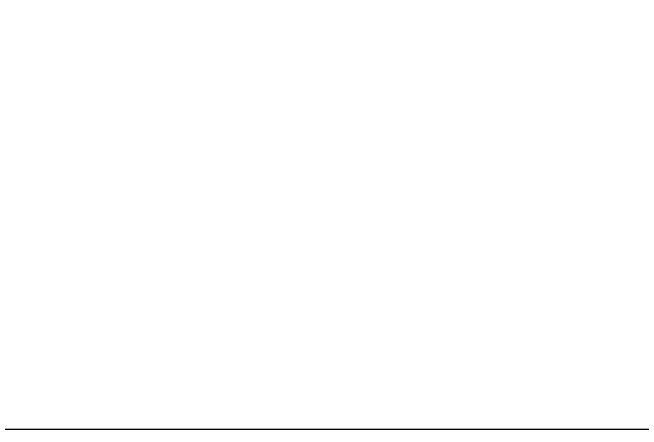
# Model space of a CAD drawing. Header units: millimetres. Extents: x -50460 to 50460, y -35640 to 35640.
# Drawn here: x -32894 to -30125, y 27964 to 29801 of the extents above; entities that cross this region are included whole.
import ezdxf

# ---------------------------------------------------------------- set-up
doc = ezdxf.new("R2010")
doc.units = ezdxf.units.MM
doc.layers.get('0').update_dxf_attribs({"lineweight": 35})
doc.layers.add('尺寸线层', color=4, linetype='Continuous', lineweight=18)
doc.layers.add('细线', color=7, linetype='Continuous', lineweight=18)
doc.styles.get("Standard").update_dxf_attribs({"font": ''})
doc.styles.get('Standard').set_extended_font_data('宋体')
doc.dimstyles.new('AM_DEMATIC$0', dxfattribs={"dimscale": 120, "dimtxt": 3, "dimasz": 1.5, "dimexe": 1, "dimexo": 0, "dimgap": 1, "dimtad": 1, "dimdsep": 46, "dimtxsty": 'Standard', "dimblk": '_CAXARROW', "dimcen": 0, "dimdle": 3, "dimclrd": 256, "dimclre": 256, "dimclrt": 2, "dimadec": 0, "dimazin": 2, "dimtfac": 0.707107, "dimtdec": 3, "dimtmove": 0, "dimatfit": 3, "dimfxl": 0, "dimfrac": 2, "dimtolj": 1, "dimlwd": 18, "dimarcsym": 0})

# ---------------------------------------------------------------- blocks, each defined once
blk = doc.blocks.new('*X1048')
at = {"layer": '尺寸线层', "linetype": 'Continuous', "lineweight": 18, "transparency": 16777216}
for points in [[(-39144.7, 30647.6), (-38964.7, 30625.1), (-38964.7, 30670.1)], [(20705.3, 30647.6), (20525.3, 30625.1), (20525.3, 30670.1)]]:
    blk.add_hatch(color=256, dxfattribs=at).paths.add_polyline_path(points, flags=0)
at = {"layer": '尺寸线层', "transparency": 16777216}
for p, q in [((-39144.7, 27964.4), (-39144.7, 30767.6)), ((20705.3, 27964.4), (20705.3, 30767.6))]:
    blk.add_line(p, q, dxfattribs=at)
at = {"layer": '尺寸线层', "linetype": 'Continuous', "lineweight": 18, "transparency": 16777216}
blk.add_line((20705.3, 30647.6), (-39144.7, 30647.6), dxfattribs=at)
at = {"layer": '尺寸线层', "color": 2, "transparency": 16777216, "insert": (-9206.7, 30947.6), "char_height": 360, "width": 2448, "attachment_point": 5, "line_spacing_factor": 1.37}
blk.add_mtext('59850', dxfattribs=at)
blk = doc.blocks.new('_CAXARROW')
blk.add_hatch(color=0).paths.add_polyline_path([(0, 0), (-1, 0.125), (-1, -0.125)], flags=0)

msp = doc.modelspace()

# ---------------------------------------------------------------- linework, layer by layer
at = {"layer": '细线'}
msp.add_line((20705.258, 27964.445), (-39144.742, 27964.445), dxfattribs=at)

# ---------------------------------------------------------------- dimensions: what is measured, and where the dimension line sits
at = {"layer": '尺寸线层'}
dim = msp.add_linear_dim(base=(-39144.742, 30647.559), p1=(20705.258, 27964.445), p2=(-39144.742, 27964.445), dimstyle='AM_DEMATIC$0', override={"dimsah": 1, "dimtfill": 1, "dimtzin": 8}, dxfattribs=at)
dim.commit()
dim.dimension.update_dxf_attribs({"geometry": '*X1048', "text_midpoint": (-9219.742, 30647.559)})

doc.saveas('drawing.dxf')
